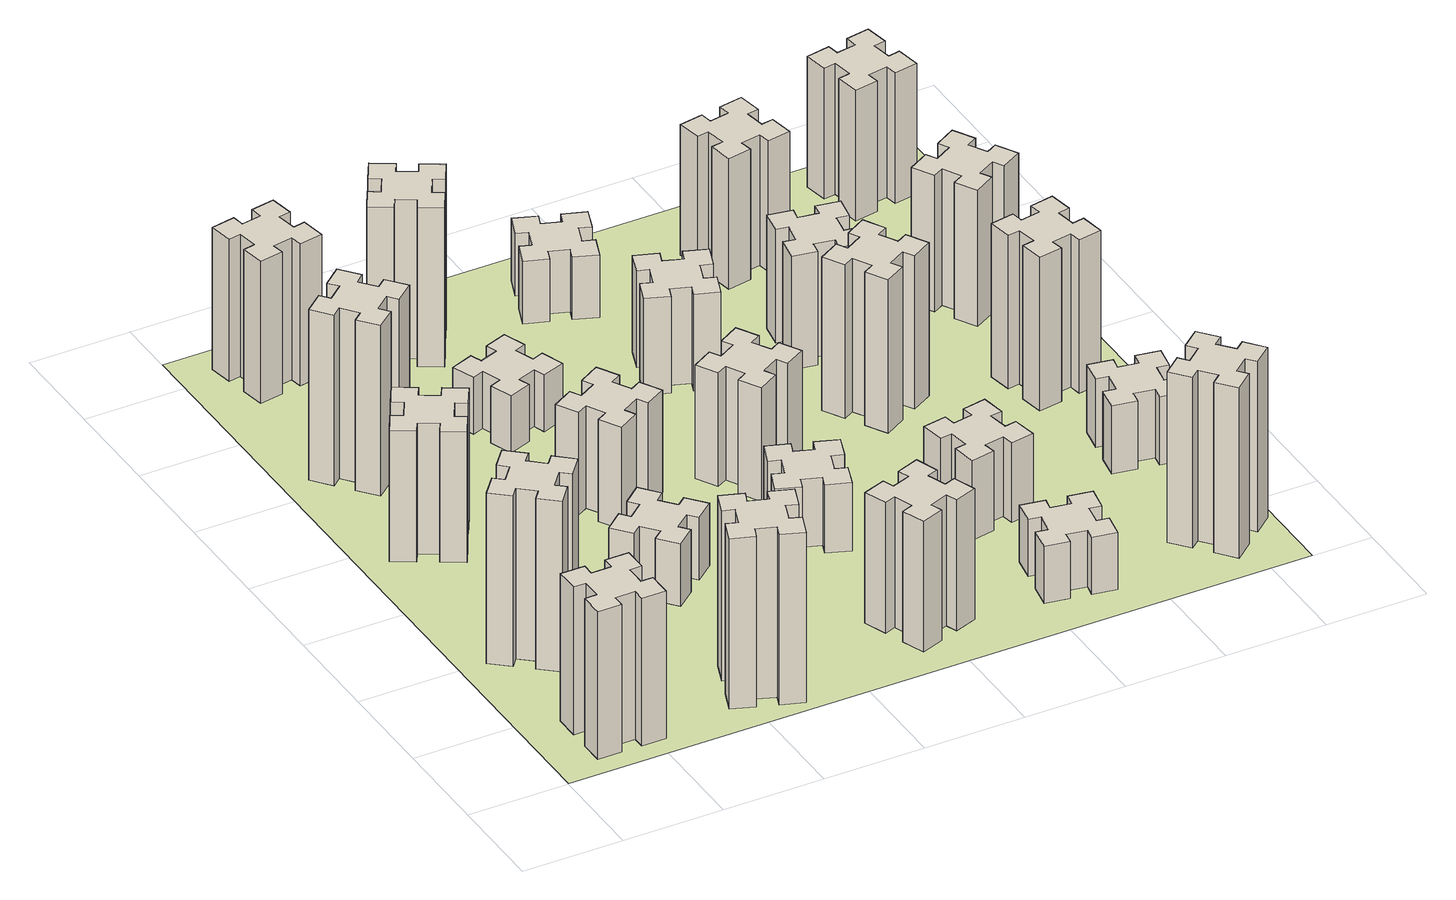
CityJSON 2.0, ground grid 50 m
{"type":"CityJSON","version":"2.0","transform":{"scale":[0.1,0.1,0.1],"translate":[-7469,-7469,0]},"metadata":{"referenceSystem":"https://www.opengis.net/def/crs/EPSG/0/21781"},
"CityObjects":{
"building1":{"type":"Building","attributes":{"class":"1000","function":"1000","usage":"1000","yearOfConstruction":2016,"roofType":"1000","measuredHeight":78,"storeysAboveGround":30,"storeysBelowGround":0},"geometry":[{"type":"Solid","lod":"1","boundaries":[[[[0,1,2,3,4,5,6,7,8,9,10,11,12,13,14,15,16,17,18,19]],[[17,16,20,21]],[[16,15,22,20]],[[15,14,23,22]],[[14,13,24,23]],[[13,12,25,24]],[[12,11,26,25]],[[11,10,27,26]],[[10,9,28,27]],[[9,8,29,28]],[[8,7,30,29]],[[7,6,31,30]],[[6,5,32,31]],[[5,4,33,32]],[[4,3,34,33]],[[3,2,35,34]],[[2,1,36,35]],[[1,0,37,36]],[[0,19,38,37]],[[19,18,39,38]],[[18,17,21,39]],[[24,25,26,27,28,29,30,31,32,33,34,35,36,37,38,39,21,20,22,23]]]]}]},
"building2":{"type":"Building","attributes":{"class":"1000","function":"1000","usage":"1000","yearOfConstruction":2016,"roofType":"1000","measuredHeight":90,"storeysAboveGround":30,"storeysBelowGround":0},"geometry":[{"type":"Solid","lod":"1","boundaries":[[[[40,41,42,43,44,45,46,47,48,49,50,51,52,53,54,55,56,57,58,59]],[[57,56,60,61]],[[56,55,62,60]],[[55,54,63,62]],[[54,53,64,63]],[[53,52,65,64]],[[52,51,66,65]],[[51,50,67,66]],[[50,49,68,67]],[[49,48,69,68]],[[48,47,70,69]],[[47,46,71,70]],[[46,45,72,71]],[[45,44,73,72]],[[44,43,74,73]],[[43,42,75,74]],[[42,41,76,75]],[[41,40,77,76]],[[40,59,78,77]],[[59,58,79,78]],[[58,57,61,79]],[[64,65,66,67,68,69,70,71,72,73,74,75,76,77,78,79,61,60,62,63]]]]}]},
"building3":{"type":"Building","attributes":{"class":"1000","function":"1000","usage":"1000","yearOfConstruction":2016,"roofType":"1000","measuredHeight":69,"storeysAboveGround":30,"storeysBelowGround":0},"geometry":[{"type":"Solid","lod":"1","boundaries":[[[[80,81,82,83,84,85,86,87,88,89,90,91,92,93,94,95,96,97,98,99]],[[97,96,100,101]],[[96,95,102,100]],[[95,94,103,102]],[[94,93,104,103]],[[93,92,105,104]],[[92,91,106,105]],[[91,90,107,106]],[[90,89,108,107]],[[89,88,109,108]],[[88,87,110,109]],[[87,86,111,110]],[[86,85,112,111]],[[85,84,113,112]],[[84,83,114,113]],[[83,82,115,114]],[[82,81,116,115]],[[81,80,117,116]],[[80,99,118,117]],[[99,98,119,118]],[[98,97,101,119]],[[104,105,106,107,108,109,110,111,112,113,114,115,116,117,118,119,101,100,102,103]]]]}]},
"building4":{"type":"Building","attributes":{"class":"1000","function":"1000","usage":"1000","yearOfConstruction":2016,"roofType":"1000","measuredHeight":90,"storeysAboveGround":30,"storeysBelowGround":0},"geometry":[{"type":"Solid","lod":"1","boundaries":[[[[120,121,122,123,124,125,126,127,128,129,130,131,132,133,134,135,136,137,138,139]],[[137,136,140,141]],[[136,135,142,140]],[[135,134,143,142]],[[134,133,144,143]],[[133,132,145,144]],[[132,131,146,145]],[[131,130,147,146]],[[130,129,148,147]],[[129,128,149,148]],[[128,127,150,149]],[[127,126,151,150]],[[126,125,152,151]],[[125,124,153,152]],[[124,123,154,153]],[[123,122,155,154]],[[122,121,156,155]],[[121,120,157,156]],[[120,139,158,157]],[[139,138,159,158]],[[138,137,141,159]],[[144,145,146,147,148,149,150,151,152,153,154,155,156,157,158,159,141,140,142,143]]]]}]},
"building5":{"type":"Building","attributes":{"class":"1000","function":"1000","usage":"1000","yearOfConstruction":2016,"roofType":"1000","measuredHeight":90,"storeysAboveGround":30,"storeysBelowGround":0},"geometry":[{"type":"Solid","lod":"1","boundaries":[[[[160,161,162,163,164,165,166,167,168,169,170,171,172,173,174,175,176,177,178,179]],[[177,176,180,181]],[[176,175,182,180]],[[175,174,183,182]],[[174,173,184,183]],[[173,172,185,184]],[[172,171,186,185]],[[171,170,187,186]],[[170,169,188,187]],[[169,168,189,188]],[[168,167,190,189]],[[167,166,191,190]],[[166,165,192,191]],[[165,164,193,192]],[[164,163,194,193]],[[163,162,195,194]],[[162,161,196,195]],[[161,160,197,196]],[[160,179,198,197]],[[179,178,199,198]],[[178,177,181,199]],[[184,185,186,187,188,189,190,191,192,193,194,195,196,197,198,199,181,180,182,183]]]]}]},
"building6":{"type":"Building","attributes":{"class":"1000","function":"1000","usage":"1000","yearOfConstruction":2016,"roofType":"1000","measuredHeight":75,"storeysAboveGround":30,"storeysBelowGround":0},"geometry":[{"type":"Solid","lod":"1","boundaries":[[[[200,201,202,203,204,205,206,207,208,209,210,211,212,213,214,215,216,217,218,219]],[[217,216,220,221]],[[216,215,222,220]],[[215,214,223,222]],[[214,213,224,223]],[[213,212,225,224]],[[212,211,226,225]],[[211,210,227,226]],[[210,209,228,227]],[[209,208,229,228]],[[208,207,230,229]],[[207,206,231,230]],[[206,205,232,231]],[[205,204,233,232]],[[204,203,234,233]],[[203,202,235,234]],[[202,201,236,235]],[[201,200,237,236]],[[200,219,238,237]],[[219,218,239,238]],[[218,217,221,239]],[[224,225,226,227,228,229,230,231,232,233,234,235,236,237,238,239,221,220,222,223]]]]}]},
"building7":{"type":"Building","attributes":{"class":"1000","function":"1000","usage":"1000","yearOfConstruction":2016,"roofType":"1000","measuredHeight":33,"storeysAboveGround":30,"storeysBelowGround":0},"geometry":[{"type":"Solid","lod":"1","boundaries":[[[[240,241,242,243,244,245,246,247,248,249,250,251,252,253,254,255,256,257,258,259]],[[257,256,260,261]],[[256,255,262,260]],[[255,254,263,262]],[[254,253,264,263]],[[253,252,265,264]],[[252,251,266,265]],[[251,250,267,266]],[[250,249,268,267]],[[249,248,269,268]],[[248,247,270,269]],[[247,246,271,270]],[[246,245,272,271]],[[245,244,273,272]],[[244,243,274,273]],[[243,242,275,274]],[[242,241,276,275]],[[241,240,277,276]],[[240,259,278,277]],[[259,258,279,278]],[[258,257,261,279]],[[264,265,266,267,268,269,270,271,272,273,274,275,276,277,278,279,261,260,262,263]]]]}]},
"building8":{"type":"Building","attributes":{"class":"1000","function":"1000","usage":"1000","yearOfConstruction":2016,"roofType":"1000","measuredHeight":54,"storeysAboveGround":30,"storeysBelowGround":0},"geometry":[{"type":"Solid","lod":"1","boundaries":[[[[280,281,282,283,284,285,286,287,288,289,290,291,292,293,294,295,296,297,298,299]],[[297,296,300,301]],[[296,295,302,300]],[[295,294,303,302]],[[294,293,304,303]],[[293,292,305,304]],[[292,291,306,305]],[[291,290,307,306]],[[290,289,308,307]],[[289,288,309,308]],[[288,287,310,309]],[[287,286,311,310]],[[286,285,312,311]],[[285,284,313,312]],[[284,283,314,313]],[[283,282,315,314]],[[282,281,316,315]],[[281,280,317,316]],[[280,299,318,317]],[[299,298,319,318]],[[298,297,301,319]],[[304,305,306,307,308,309,310,311,312,313,314,315,316,317,318,319,301,300,302,303]]]]}]},
"building9":{"type":"Building","attributes":{"class":"1000","function":"1000","usage":"1000","yearOfConstruction":2016,"roofType":"1000","measuredHeight":30,"storeysAboveGround":30,"storeysBelowGround":0},"geometry":[{"type":"Solid","lod":"1","boundaries":[[[[320,321,322,323,324,325,326,327,328,329,330,331,332,333,334,335,336,337,338,339]],[[337,336,340,341]],[[336,335,342,340]],[[335,334,343,342]],[[334,333,344,343]],[[333,332,345,344]],[[332,331,346,345]],[[331,330,347,346]],[[330,329,348,347]],[[329,328,349,348]],[[328,327,350,349]],[[327,326,351,350]],[[326,325,352,351]],[[325,324,353,352]],[[324,323,354,353]],[[323,322,355,354]],[[322,321,356,355]],[[321,320,357,356]],[[320,339,358,357]],[[339,338,359,358]],[[338,337,341,359]],[[344,345,346,347,348,349,350,351,352,353,354,355,356,357,358,359,341,340,342,343]]]]}]},
"building10":{"type":"Building","attributes":{"class":"1000","function":"1000","usage":"1000","yearOfConstruction":2016,"roofType":"1000","measuredHeight":84,"storeysAboveGround":30,"storeysBelowGround":0},"geometry":[{"type":"Solid","lod":"1","boundaries":[[[[360,361,362,363,364,365,366,367,368,369,370,371,372,373,374,375,376,377,378,379]],[[377,376,380,381]],[[376,375,382,380]],[[375,374,383,382]],[[374,373,384,383]],[[373,372,385,384]],[[372,371,386,385]],[[371,370,387,386]],[[370,369,388,387]],[[369,368,389,388]],[[368,367,390,389]],[[367,366,391,390]],[[366,365,392,391]],[[365,364,393,392]],[[364,363,394,393]],[[363,362,395,394]],[[362,361,396,395]],[[361,360,397,396]],[[360,379,398,397]],[[379,378,399,398]],[[378,377,381,399]],[[384,385,386,387,388,389,390,391,392,393,394,395,396,397,398,399,381,380,382,383]]]]}]},
"building11":{"type":"Building","attributes":{"class":"1000","function":"1000","usage":"1000","yearOfConstruction":2016,"roofType":"1000","measuredHeight":69,"storeysAboveGround":30,"storeysBelowGround":0},"geometry":[{"type":"Solid","lod":"1","boundaries":[[[[400,401,402,403,404,405,406,407,408,409,410,411,412,413,414,415,416,417,418,419]],[[417,416,420,421]],[[416,415,422,420]],[[415,414,423,422]],[[414,413,424,423]],[[413,412,425,424]],[[412,411,426,425]],[[411,410,427,426]],[[410,409,428,427]],[[409,408,429,428]],[[408,407,430,429]],[[407,406,431,430]],[[406,405,432,431]],[[405,404,433,432]],[[404,403,434,433]],[[403,402,435,434]],[[402,401,436,435]],[[401,400,437,436]],[[400,419,438,437]],[[419,418,439,438]],[[418,417,421,439]],[[424,425,426,427,428,429,430,431,432,433,434,435,436,437,438,439,421,420,422,423]]]]}]},
"building12":{"type":"Building","attributes":{"class":"1000","function":"1000","usage":"1000","yearOfConstruction":2016,"roofType":"1000","measuredHeight":36,"storeysAboveGround":30,"storeysBelowGround":0},"geometry":[{"type":"Solid","lod":"1","boundaries":[[[[440,441,442,443,444,445,446,447,448,449,450,451,452,453,454,455,456,457,458,459]],[[457,456,460,461]],[[456,455,462,460]],[[455,454,463,462]],[[454,453,464,463]],[[453,452,465,464]],[[452,451,466,465]],[[451,450,467,466]],[[450,449,468,467]],[[449,448,469,468]],[[448,447,470,469]],[[447,446,471,470]],[[446,445,472,471]],[[445,444,473,472]],[[444,443,474,473]],[[443,442,475,474]],[[442,441,476,475]],[[441,440,477,476]],[[440,459,478,477]],[[459,458,479,478]],[[458,457,461,479]],[[464,465,466,467,468,469,470,471,472,473,474,475,476,477,478,479,461,460,462,463]]]]}]},
"building13":{"type":"Building","attributes":{"class":"1000","function":"1000","usage":"1000","yearOfConstruction":2016,"roofType":"1000","measuredHeight":60,"storeysAboveGround":30,"storeysBelowGround":0},"geometry":[{"type":"Solid","lod":"1","boundaries":[[[[480,481,482,483,484,485,486,487,488,489,490,491,492,493,494,495,496,497,498,499]],[[497,496,500,501]],[[496,495,502,500]],[[495,494,503,502]],[[494,493,504,503]],[[493,492,505,504]],[[492,491,506,505]],[[491,490,507,506]],[[490,489,508,507]],[[489,488,509,508]],[[488,487,510,509]],[[487,486,511,510]],[[486,485,512,511]],[[485,484,513,512]],[[484,483,514,513]],[[483,482,515,514]],[[482,481,516,515]],[[481,480,517,516]],[[480,499,518,517]],[[499,498,519,518]],[[498,497,501,519]],[[504,505,506,507,508,509,510,511,512,513,514,515,516,517,518,519,501,500,502,503]]]]}]},
"building14":{"type":"Building","attributes":{"class":"1000","function":"1000","usage":"1000","yearOfConstruction":2016,"roofType":"1000","measuredHeight":51,"storeysAboveGround":30,"storeysBelowGround":0},"geometry":[{"type":"Solid","lod":"1","boundaries":[[[[520,521,522,523,524,525,526,527,528,529,530,531,532,533,534,535,536,537,538,539]],[[537,536,540,541]],[[536,535,542,540]],[[535,534,543,542]],[[534,533,544,543]],[[533,532,545,544]],[[532,531,546,545]],[[531,530,547,546]],[[530,529,548,547]],[[529,528,549,548]],[[528,527,550,549]],[[527,526,551,550]],[[526,525,552,551]],[[525,524,553,552]],[[524,523,554,553]],[[523,522,555,554]],[[522,521,556,555]],[[521,520,557,556]],[[520,539,558,557]],[[539,538,559,558]],[[538,537,541,559]],[[544,545,546,547,548,549,550,551,552,553,554,555,556,557,558,559,541,540,542,543]]]]}]},
"building15":{"type":"Building","attributes":{"class":"1000","function":"1000","usage":"1000","yearOfConstruction":2016,"roofType":"1000","measuredHeight":33,"storeysAboveGround":30,"storeysBelowGround":0},"geometry":[{"type":"Solid","lod":"1","boundaries":[[[[560,561,562,563,564,565,566,567,568,569,570,571,572,573,574,575,576,577,578,579]],[[577,576,580,581]],[[576,575,582,580]],[[575,574,583,582]],[[574,573,584,583]],[[573,572,585,584]],[[572,571,586,585]],[[571,570,587,586]],[[570,569,588,587]],[[569,568,589,588]],[[568,567,590,589]],[[567,566,591,590]],[[566,565,592,591]],[[565,564,593,592]],[[564,563,594,593]],[[563,562,595,594]],[[562,561,596,595]],[[561,560,597,596]],[[560,579,598,597]],[[579,578,599,598]],[[578,577,581,599]],[[584,585,586,587,588,589,590,591,592,593,594,595,596,597,598,599,581,580,582,583]]]]}]},
"building16":{"type":"Building","attributes":{"class":"1000","function":"1000","usage":"1000","yearOfConstruction":2016,"roofType":"1000","measuredHeight":30,"storeysAboveGround":30,"storeysBelowGround":0},"geometry":[{"type":"Solid","lod":"1","boundaries":[[[[600,601,602,603,604,605,606,607,608,609,610,611,612,613,614,615,616,617,618,619]],[[617,616,620,621]],[[616,615,622,620]],[[615,614,623,622]],[[614,613,624,623]],[[613,612,625,624]],[[612,611,626,625]],[[611,610,627,626]],[[610,609,628,627]],[[609,608,629,628]],[[608,607,630,629]],[[607,606,631,630]],[[606,605,632,631]],[[605,604,633,632]],[[604,603,634,633]],[[603,602,635,634]],[[602,601,636,635]],[[601,600,637,636]],[[600,619,638,637]],[[619,618,639,638]],[[618,617,621,639]],[[624,625,626,627,628,629,630,631,632,633,634,635,636,637,638,639,621,620,622,623]]]]}]},
"building17":{"type":"Building","attributes":{"class":"1000","function":"1000","usage":"1000","yearOfConstruction":2016,"roofType":"1000","measuredHeight":42,"storeysAboveGround":30,"storeysBelowGround":0},"geometry":[{"type":"Solid","lod":"1","boundaries":[[[[640,641,642,643,644,645,646,647,648,649,650,651,652,653,654,655,656,657,658,659]],[[657,656,660,661]],[[656,655,662,660]],[[655,654,663,662]],[[654,653,664,663]],[[653,652,665,664]],[[652,651,666,665]],[[651,650,667,666]],[[650,649,668,667]],[[649,648,669,668]],[[648,647,670,669]],[[647,646,671,670]],[[646,645,672,671]],[[645,644,673,672]],[[644,643,674,673]],[[643,642,675,674]],[[642,641,676,675]],[[641,640,677,676]],[[640,659,678,677]],[[659,658,679,678]],[[658,657,661,679]],[[664,665,666,667,668,669,670,671,672,673,674,675,676,677,678,679,661,660,662,663]]]]}]},
"building18":{"type":"Building","attributes":{"class":"1000","function":"1000","usage":"1000","yearOfConstruction":2016,"roofType":"1000","measuredHeight":81,"storeysAboveGround":30,"storeysBelowGround":0},"geometry":[{"type":"Solid","lod":"1","boundaries":[[[[680,681,682,683,684,685,686,687,688,689,690,691,692,693,694,695,696,697,698,699]],[[697,696,700,701]],[[696,695,702,700]],[[695,694,703,702]],[[694,693,704,703]],[[693,692,705,704]],[[692,691,706,705]],[[691,690,707,706]],[[690,689,708,707]],[[689,688,709,708]],[[688,687,710,709]],[[687,686,711,710]],[[686,685,712,711]],[[685,684,713,712]],[[684,683,714,713]],[[683,682,715,714]],[[682,681,716,715]],[[681,680,717,716]],[[680,699,718,717]],[[699,698,719,718]],[[698,697,701,719]],[[704,705,706,707,708,709,710,711,712,713,714,715,716,717,718,719,701,700,702,703]]]]}]},
"building19":{"type":"Building","attributes":{"class":"1000","function":"1000","usage":"1000","yearOfConstruction":2016,"roofType":"1000","measuredHeight":60,"storeysAboveGround":30,"storeysBelowGround":0},"geometry":[{"type":"Solid","lod":"1","boundaries":[[[[720,721,722,723,724,725,726,727,728,729,730,731,732,733,734,735,736,737,738,739]],[[737,736,740,741]],[[736,735,742,740]],[[735,734,743,742]],[[734,733,744,743]],[[733,732,745,744]],[[732,731,746,745]],[[731,730,747,746]],[[730,729,748,747]],[[729,728,749,748]],[[728,727,750,749]],[[727,726,751,750]],[[726,725,752,751]],[[725,724,753,752]],[[724,723,754,753]],[[723,722,755,754]],[[722,721,756,755]],[[721,720,757,756]],[[720,739,758,757]],[[739,738,759,758]],[[738,737,741,759]],[[744,745,746,747,748,749,750,751,752,753,754,755,756,757,758,759,741,740,742,743]]]]}]},
"building20":{"type":"Building","attributes":{"class":"1000","function":"1000","usage":"1000","yearOfConstruction":2016,"roofType":"1000","measuredHeight":90,"storeysAboveGround":30,"storeysBelowGround":0},"geometry":[{"type":"Solid","lod":"1","boundaries":[[[[760,761,762,763,764,765,766,767,768,769,770,771,772,773,774,775,776,777,778,779]],[[777,776,780,781]],[[776,775,782,780]],[[775,774,783,782]],[[774,773,784,783]],[[773,772,785,784]],[[772,771,786,785]],[[771,770,787,786]],[[770,769,788,787]],[[769,768,789,788]],[[768,767,790,789]],[[767,766,791,790]],[[766,765,792,791]],[[765,764,793,792]],[[764,763,794,793]],[[763,762,795,794]],[[762,761,796,795]],[[761,760,797,796]],[[760,779,798,797]],[[779,778,799,798]],[[778,777,781,799]],[[784,785,786,787,788,789,790,791,792,793,794,795,796,797,798,799,781,780,782,783]]]]}]},
"building21":{"type":"Building","attributes":{"class":"1000","function":"1000","usage":"1000","yearOfConstruction":2016,"roofType":"1000","measuredHeight":69,"storeysAboveGround":30,"storeysBelowGround":0},"geometry":[{"type":"Solid","lod":"1","boundaries":[[[[800,801,802,803,804,805,806,807,808,809,810,811,812,813,814,815,816,817,818,819]],[[817,816,820,821]],[[816,815,822,820]],[[815,814,823,822]],[[814,813,824,823]],[[813,812,825,824]],[[812,811,826,825]],[[811,810,827,826]],[[810,809,828,827]],[[809,808,829,828]],[[808,807,830,829]],[[807,806,831,830]],[[806,805,832,831]],[[805,804,833,832]],[[804,803,834,833]],[[803,802,835,834]],[[802,801,836,835]],[[801,800,837,836]],[[800,819,838,837]],[[819,818,839,838]],[[818,817,821,839]],[[824,825,826,827,828,829,830,831,832,833,834,835,836,837,838,839,821,820,822,823]]]]}]},
"building22":{"type":"Building","attributes":{"class":"1000","function":"1000","usage":"1000","yearOfConstruction":2016,"roofType":"1000","measuredHeight":36,"storeysAboveGround":30,"storeysBelowGround":0},"geometry":[{"type":"Solid","lod":"1","boundaries":[[[[840,841,842,843,844,845,846,847,848,849,850,851,852,853,854,855,856,857,858,859]],[[857,856,860,861]],[[856,855,862,860]],[[855,854,863,862]],[[854,853,864,863]],[[853,852,865,864]],[[852,851,866,865]],[[851,850,867,866]],[[850,849,868,867]],[[849,848,869,868]],[[848,847,870,869]],[[847,846,871,870]],[[846,845,872,871]],[[845,844,873,872]],[[844,843,874,873]],[[843,842,875,874]],[[842,841,876,875]],[[841,840,877,876]],[[840,859,878,877]],[[859,858,879,878]],[[858,857,861,879]],[[864,865,866,867,868,869,870,871,872,873,874,875,876,877,878,879,861,860,862,863]]]]}]},
"building23":{"type":"Building","attributes":{"class":"1000","function":"1000","usage":"1000","yearOfConstruction":2016,"roofType":"1000","measuredHeight":81,"storeysAboveGround":30,"storeysBelowGround":0},"geometry":[{"type":"Solid","lod":"1","boundaries":[[[[880,881,882,883,884,885,886,887,888,889,890,891,892,893,894,895,896,897,898,899]],[[897,896,900,901]],[[896,895,902,900]],[[895,894,903,902]],[[894,893,904,903]],[[893,892,905,904]],[[892,891,906,905]],[[891,890,907,906]],[[890,889,908,907]],[[889,888,909,908]],[[888,887,910,909]],[[887,886,911,910]],[[886,885,912,911]],[[885,884,913,912]],[[884,883,914,913]],[[883,882,915,914]],[[882,881,916,915]],[[881,880,917,916]],[[880,899,918,917]],[[899,898,919,918]],[[898,897,901,919]],[[904,905,906,907,908,909,910,911,912,913,914,915,916,917,918,919,901,900,902,903]]]]}]},
"building24":{"type":"Building","attributes":{"class":"1000","function":"1000","usage":"1000","yearOfConstruction":2016,"roofType":"1000","measuredHeight":72,"storeysAboveGround":30,"storeysBelowGround":0},"geometry":[{"type":"Solid","lod":"1","boundaries":[[[[920,921,922,923,924,925,926,927,928,929,930,931,932,933,934,935,936,937,938,939]],[[937,936,940,941]],[[936,935,942,940]],[[935,934,943,942]],[[934,933,944,943]],[[933,932,945,944]],[[932,931,946,945]],[[931,930,947,946]],[[930,929,948,947]],[[929,928,949,948]],[[928,927,950,949]],[[927,926,951,950]],[[926,925,952,951]],[[925,924,953,952]],[[924,923,954,953]],[[923,922,955,954]],[[922,921,956,955]],[[921,920,957,956]],[[920,939,958,957]],[[939,938,959,958]],[[938,937,941,959]],[[944,945,946,947,948,949,950,951,952,953,954,955,956,957,958,959,941,940,942,943]]]]}]},
"building25":{"type":"Building","attributes":{"class":"1000","function":"1000","usage":"1000","yearOfConstruction":2016,"roofType":"1000","measuredHeight":69,"storeysAboveGround":30,"storeysBelowGround":0},"geometry":[{"type":"Solid","lod":"1","boundaries":[[[[960,961,962,963,964,965,966,967,968,969,970,971,972,973,974,975,976,977,978,979]],[[977,976,980,981]],[[976,975,982,980]],[[975,974,983,982]],[[974,973,984,983]],[[973,972,985,984]],[[972,971,986,985]],[[971,970,987,986]],[[970,969,988,987]],[[969,968,989,988]],[[968,967,990,989]],[[967,966,991,990]],[[966,965,992,991]],[[965,964,993,992]],[[964,963,994,993]],[[963,962,995,994]],[[962,961,996,995]],[[961,960,997,996]],[[960,979,998,997]],[[979,978,999,998]],[[978,977,981,999]],[[984,985,986,987,988,989,990,991,992,993,994,995,996,997,998,999,981,980,982,983]]]]}]},
"landuse1":{"type":"LandUse","attributes":{"name":"plot1","function":"1010"},"geometry":[{"type":"MultiSurface","lod":"1","boundaries":[[[1000,1001,1002,1003]]]}]}
},
"vertices":[
[265,325,0],[265,225,0],[205,225,0],[205,105,0],[325,105,0],[325,165,0],[425,165,0],[425,105,0],[545,105,0],[545,225,0],[485,225,0],[485,325,0],[545,325,0],[545,445,0],[425,445,0],[425,385,0],[325,385,0],[325,445,0],[205,445,0],[205,325,0],[325,385,780],[325,445,780],[425,385,780],[425,445,780],[545,445,780],[545,325,780],[485,325,780],[485,225,780],[545,225,780],[545,105,780],[425,105,780],[425,165,780],[325,165,780],[325,105,780],[205,105,780],[205,225,780],[265,225,780],[265,325,780],[205,325,780],[205,445,780],
[484,1067,0],[408,1132,0],[446,1178,0],[354,1255,0],[277,1163,0],[323,1124,0],[259,1048,0],[213,1086,0],[136,994,0],[228,917,0],[266,963,0],[343,899,0],[304,853,0],[396,776,0],[473,868,0],[427,906,0],[492,983,0],[538,944,0],[615,1036,0],[523,1113,0],[492,983,900],[538,944,900],[427,906,900],[473,868,900],[396,776,900],[304,853,900],[343,899,900],[266,963,900],[228,917,900],[136,994,900],[213,1086,900],[259,1048,900],[323,1124,900],[277,1163,900],[354,1255,900],[446,1178,900],[408,1132,900],[484,1067,900],[523,1113,900],[615,1036,900],
[474,2026,0],[387,2076,0],[417,2128,0],[313,2188,0],[253,2084,0],[305,2054,0],[255,1967,0],[203,1997,0],[143,1893,0],[247,1833,0],[277,1885,0],[364,1835,0],[334,1783,0],[438,1723,0],[498,1827,0],[446,1857,0],[496,1944,0],[548,1914,0],[608,2018,0],[504,2078,0],[496,1944,690],[548,1914,690],[446,1857,690],[498,1827,690],[438,1723,690],[334,1783,690],[364,1835,690],[277,1885,690],[247,1833,690],[143,1893,690],[203,1997,690],[255,1967,690],[305,2054,690],[253,2084,690],[313,2188,690],[417,2128,690],[387,2076,690],[474,2026,690],[504,2078,690],[608,2018,690],
[492,2628,0],[427,2704,0],[473,2743,0],[396,2835,0],[304,2758,0],[343,2712,0],[266,2647,0],[228,2693,0],[136,2616,0],[213,2524,0],[259,2563,0],[323,2486,0],[277,2448,0],[354,2356,0],[446,2433,0],[408,2479,0],[484,2543,0],[523,2497,0],[615,2574,0],[538,2666,0],[484,2543,900],[523,2497,900],[408,2479,900],[446,2433,900],[354,2356,900],[277,2448,900],[323,2486,900],[259,2563,900],[213,2524,900],[136,2616,900],[228,2693,900],[266,2647,900],[343,2712,900],[304,2758,900],[396,2835,900],[473,2743,900],[427,2704,900],[492,2628,900],[538,2666,900],[615,2574,900],
[1029,360,0],[995,266,0],[939,287,0],[897,174,0],[1010,133,0],[1031,189,0],[1125,155,0],[1104,99,0],[1217,57,0],[1258,170,0],[1202,191,0],[1236,285,0],[1292,264,0],[1333,377,0],[1220,418,0],[1200,362,0],[1106,396,0],[1127,452,0],[1014,493,0],[973,380,0],[1106,396,900],[1127,452,900],[1200,362,900],[1220,418,900],[1333,377,900],[1292,264,900],[1236,285,900],[1202,191,900],[1258,170,900],[1217,57,900],[1104,99,900],[1125,155,900],[1031,189,900],[1010,133,900],[897,174,900],[939,287,900],[995,266,900],[1029,360,900],[973,380,900],[1014,493,900],
[492,3405,0],[475,3504,0],[534,3514,0],[513,3632,0],[395,3611,0],[405,3552,0],[307,3535,0],[297,3594,0],[178,3573,0],[199,3455,0],[258,3465,0],[276,3367,0],[217,3357,0],[237,3238,0],[356,3259,0],[345,3318,0],[444,3336,0],[454,3277,0],[572,3297,0],[551,3416,0],[444,3336,750],[454,3277,750],[345,3318,750],[356,3259,750],[237,3238,750],[217,3357,750],[276,3367,750],[258,3465,750],[199,3455,750],[178,3573,750],[297,3594,750],[307,3535,750],[405,3552,750],[395,3611,750],[513,3632,750],[534,3514,750],[475,3504,750],[492,3405,750],[551,3416,750],[572,3297,750],
[1083,1332,0],[1006,1267,0],[968,1313,0],[876,1236,0],[953,1144,0],[999,1183,0],[1063,1106,0],[1017,1068,0],[1094,976,0],[1186,1053,0],[1148,1099,0],[1224,1163,0],[1263,1117,0],[1355,1194,0],[1278,1286,0],[1232,1248,0],[1167,1324,0],[1213,1363,0],[1136,1455,0],[1044,1378,0],[1167,1324,330],[1213,1363,330],[1232,1248,330],[1278,1286,330],[1355,1194,330],[1263,1117,330],[1224,1163,330],[1148,1099,330],[1186,1053,330],[1094,976,330],[1017,1068,330],[1063,1106,330],[999,1183,330],[953,1144,330],[876,1236,330],[968,1313,330],[1006,1267,330],[1083,1332,330],[1044,1378,330],[1136,1455,330],
[1336,1867,0],[1286,1954,0],[1338,1984,0],[1278,2088,0],[1174,2028,0],[1204,1976,0],[1117,1926,0],[1087,1978,0],[983,1918,0],[1043,1814,0],[1095,1844,0],[1145,1757,0],[1093,1727,0],[1153,1623,0],[1257,1683,0],[1227,1735,0],[1314,1785,0],[1344,1733,0],[1448,1793,0],[1388,1897,0],[1314,1785,540],[1344,1733,540],[1227,1735,540],[1257,1683,540],[1153,1623,540],[1093,1727,540],[1145,1757,540],[1095,1844,540],[1043,1814,540],[983,1918,540],[1087,1978,540],[1117,1926,540],[1204,1976,540],[1174,2028,540],[1278,2088,540],[1338,1984,540],[1286,1954,540],[1336,1867,540],[1388,1897,540],[1448,1793,540],
[1106,2475,0],[1200,2509,0],[1220,2453,0],[1333,2494,0],[1292,2607,0],[1236,2586,0],[1202,2680,0],[1258,2700,0],[1217,2813,0],[1104,2772,0],[1125,2716,0],[1031,2682,0],[1010,2738,0],[897,2697,0],[939,2584,0],[995,2605,0],[1029,2511,0],[973,2490,0],[1014,2377,0],[1127,2419,0],[1029,2511,300],[973,2490,300],[995,2605,300],[939,2584,300],[897,2697,300],[1010,2738,300],[1031,2682,300],[1125,2716,300],[1104,2772,300],[1217,2813,300],[1258,2700,300],[1202,2680,300],[1236,2586,300],[1292,2607,300],[1333,2494,300],[1220,2453,300],[1200,2509,300],[1106,2475,300],[1127,2419,300],[1014,2377,300],
[917,3265,0],[1004,3215,0],[974,3163,0],[1078,3103,0],[1138,3207,0],[1086,3237,0],[1136,3324,0],[1188,3294,0],[1248,3398,0],[1144,3458,0],[1114,3406,0],[1027,3456,0],[1057,3508,0],[953,3568,0],[893,3464,0],[945,3434,0],[895,3347,0],[843,3377,0],[783,3273,0],[887,3213,0],[895,3347,840],[843,3377,840],[945,3434,840],[893,3464,840],[953,3568,840],[1057,3508,840],[1027,3456,840],[1114,3406,840],[1144,3458,840],[1248,3398,840],[1188,3294,840],[1136,3324,840],[1086,3237,840],[1138,3207,840],[1078,3103,840],[974,3163,840],[1004,3215,840],[917,3265,840],[887,3213,840],[783,3273,840],
[1965,496,0],[1871,462,0],[1850,518,0],[1737,477,0],[1779,364,0],[1835,385,0],[1869,291,0],[1813,270,0],[1854,157,0],[1967,199,0],[1946,255,0],[2040,289,0],[2060,233,0],[2173,274,0],[2132,387,0],[2076,366,0],[2042,460,0],[2098,480,0],[2057,593,0],[1944,552,0],[2042,460,690],[2098,480,690],[2076,366,690],[2132,387,690],[2173,274,690],[2060,233,690],[2040,289,690],[1946,255,690],[1967,199,690],[1854,157,690],[1813,270,690],[1869,291,690],[1835,385,690],[1779,364,690],[1737,477,690],[1850,518,690],[1871,462,690],[1965,496,690],[1944,552,690],[2057,593,690],
[1771,1129,0],[1865,1095,0],[1844,1039,0],[1957,997,0],[1998,1110,0],[1942,1131,0],[1976,1225,0],[2032,1204,0],[2073,1317,0],[1960,1358,0],[1940,1302,0],[1846,1336,0],[1867,1392,0],[1754,1433,0],[1713,1320,0],[1769,1300,0],[1735,1206,0],[1679,1227,0],[1637,1114,0],[1750,1073,0],[1735,1206,360],[1679,1227,360],[1769,1300,360],[1713,1320,360],[1754,1433,360],[1867,1392,360],[1846,1336,360],[1940,1302,360],[1960,1358,360],[2073,1317,360],[2032,1204,360],[1976,1225,360],[1942,1131,360],[1998,1110,360],[1957,997,360],[1844,1039,360],[1865,1095,360],[1771,1129,360],[1750,1073,360],[1637,1114,360],
[1976,1767,0],[1926,1854,0],[1978,1884,0],[1918,1988,0],[1814,1928,0],[1844,1876,0],[1757,1826,0],[1727,1878,0],[1623,1818,0],[1683,1714,0],[1735,1744,0],[1785,1657,0],[1733,1627,0],[1793,1523,0],[1897,1583,0],[1867,1635,0],[1954,1685,0],[1984,1633,0],[2088,1693,0],[2028,1797,0],[1954,1685,600],[1984,1633,600],[1867,1635,600],[1897,1583,600],[1793,1523,600],[1733,1627,600],[1785,1657,600],[1735,1744,600],[1683,1714,600],[1623,1818,600],[1727,1878,600],[1757,1826,600],[1844,1876,600],[1814,1928,600],[1918,1988,600],[1978,1884,600],[1926,1854,600],[1976,1767,600],[2028,1797,600],[2088,1693,600],
[2040,2682,0],[1946,2716,0],[1967,2772,0],[1854,2813,0],[1813,2700,0],[1869,2680,0],[1835,2586,0],[1779,2607,0],[1737,2494,0],[1850,2453,0],[1871,2509,0],[1965,2475,0],[1944,2419,0],[2057,2377,0],[2098,2490,0],[2042,2511,0],[2076,2605,0],[2132,2584,0],[2173,2697,0],[2060,2738,0],[2076,2605,510],[2132,2584,510],[2042,2511,510],[2098,2490,510],[2057,2377,510],[1944,2419,510],[1965,2475,510],[1871,2509,510],[1850,2453,510],[1737,2494,510],[1779,2607,510],[1835,2586,510],[1869,2680,510],[1813,2700,510],[1854,2813,510],[1967,2772,510],[1946,2716,510],[2040,2682,510],[2060,2738,510],[2173,2697,510],
[1671,3249,0],[1765,3215,0],[1744,3159,0],[1857,3117,0],[1898,3230,0],[1842,3251,0],[1876,3345,0],[1932,3324,0],[1973,3437,0],[1860,3478,0],[1840,3422,0],[1746,3456,0],[1767,3512,0],[1654,3553,0],[1613,3440,0],[1669,3420,0],[1635,3326,0],[1579,3347,0],[1537,3234,0],[1650,3193,0],[1635,3326,330],[1579,3347,330],[1669,3420,330],[1613,3440,330],[1654,3553,330],[1767,3512,330],[1746,3456,330],[1840,3422,330],[1860,3478,330],[1973,3437,330],[1932,3324,330],[1876,3345,330],[1842,3251,330],[1898,3230,330],[1857,3117,330],[1744,3159,330],[1765,3215,330],[1671,3249,330],[1650,3193,330],[1537,3234,330],
[2596,444,0],[2578,345,0],[2519,356,0],[2498,237,0],[2617,217,0],[2627,276,0],[2725,258,0],[2715,199,0],[2833,178,0],[2854,297,0],[2795,307,0],[2812,405,0],[2871,395,0],[2892,513,0],[2774,534,0],[2764,475,0],[2665,492,0],[2676,551,0],[2557,572,0],[2537,454,0],[2665,492,300],[2676,551,300],[2764,475,300],[2774,534,300],[2892,513,300],[2871,395,300],[2812,405,300],[2795,307,300],[2854,297,300],[2833,178,300],[2715,199,300],[2725,258,300],[2627,276,300],[2617,217,300],[2498,237,300],[2519,356,300],[2578,345,300],[2596,444,300],[2537,454,300],[2557,572,300],
[2625,1132,0],[2527,1115,0],[2517,1174,0],[2398,1153,0],[2419,1035,0],[2478,1045,0],[2496,947,0],[2437,937,0],[2457,818,0],[2576,839,0],[2565,898,0],[2664,916,0],[2674,857,0],[2792,877,0],[2771,996,0],[2712,985,0],[2695,1084,0],[2754,1094,0],[2733,1212,0],[2615,1191,0],[2695,1084,420],[2754,1094,420],[2712,985,420],[2771,996,420],[2792,877,420],[2674,857,420],[2664,916,420],[2565,898,420],[2576,839,420],[2457,818,420],[2437,937,420],[2496,947,420],[2478,1045,420],[2419,1035,420],[2398,1153,420],[2517,1174,420],[2527,1115,420],[2625,1132,420],[2615,1191,420],[2733,1212,420],
[2716,1967,0],[2666,2054,0],[2718,2084,0],[2658,2188,0],[2554,2128,0],[2584,2076,0],[2497,2026,0],[2467,2078,0],[2363,2018,0],[2423,1914,0],[2475,1944,0],[2525,1857,0],[2473,1827,0],[2533,1723,0],[2637,1783,0],[2607,1835,0],[2694,1885,0],[2724,1833,0],[2828,1893,0],[2768,1997,0],[2694,1885,810],[2724,1833,810],[2607,1835,810],[2637,1783,810],[2533,1723,810],[2473,1827,810],[2525,1857,810],[2475,1944,810],[2423,1914,810],[2363,2018,810],[2467,2078,810],[2497,2026,810],[2584,2076,810],[2554,2128,810],[2658,2188,810],[2718,2084,810],[2666,2054,810],[2716,1967,810],[2768,1997,810],[2828,1893,810],
[2527,2396,0],[2625,2378,0],[2615,2319,0],[2733,2298,0],[2754,2417,0],[2695,2427,0],[2712,2525,0],[2771,2515,0],[2792,2633,0],[2674,2654,0],[2664,2595,0],[2565,2612,0],[2576,2671,0],[2457,2692,0],[2437,2574,0],[2496,2564,0],[2478,2465,0],[2419,2476,0],[2398,2357,0],[2517,2337,0],[2478,2465,600],[2419,2476,600],[2496,2564,600],[2437,2574,600],[2457,2692,600],[2576,2671,600],[2565,2612,600],[2664,2595,600],[2674,2654,600],[2792,2633,600],[2771,2515,600],[2712,2525,600],[2695,2427,600],[2754,2417,600],[2733,2298,600],[2615,2319,600],[2625,2378,600],[2527,2396,600],[2517,2337,600],[2398,2357,600],
[3468,259,0],[3544,323,0],[3583,277,0],[3675,354,0],[3598,446,0],[3552,408,0],[3487,484,0],[3533,523,0],[3456,615,0],[3364,538,0],[3403,492,0],[3326,427,0],[3288,473,0],[3196,396,0],[3273,304,0],[3319,343,0],[3383,266,0],[3337,228,0],[3414,136,0],[3506,213,0],[3383,266,900],[3337,228,900],[3319,343,900],[3273,304,900],[3196,396,900],[3288,473,900],[3326,427,900],[3403,492,900],[3364,538,900],[3456,615,900],[3533,523,900],[3487,484,900],[3552,408,900],[3598,446,900],[3675,354,900],[3583,277,900],[3544,323,900],[3468,259,900],[3506,213,900],[3414,136,900],
[2565,3118,0],[2664,3136,0],[2674,3077,0],[2792,3097,0],[2771,3216,0],[2712,3205,0],[2695,3304,0],[2754,3314,0],[2733,3432,0],[2615,3411,0],[2625,3352,0],[2527,3335,0],[2517,3394,0],[2398,3373,0],[2419,3255,0],[2478,3265,0],[2496,3167,0],[2437,3157,0],[2457,3038,0],[2576,3059,0],[2496,3167,690],[2437,3157,690],[2478,3265,690],[2419,3255,690],[2398,3373,690],[2517,3394,690],[2527,3335,690],[2625,3352,690],[2615,3411,690],[2733,3432,690],[2754,3314,690],[2695,3304,690],[2712,3205,690],[2771,3216,690],[2792,3097,690],[2674,3077,690],[2664,3136,690],[2565,3118,690],[2576,3059,690],[2457,3038,690],
[3367,1016,0],[3465,998,0],[3455,939,0],[3573,918,0],[3594,1037,0],[3535,1047,0],[3552,1145,0],[3611,1135,0],[3632,1253,0],[3514,1274,0],[3504,1215,0],[3405,1232,0],[3416,1291,0],[3297,1312,0],[3277,1194,0],[3336,1184,0],[3318,1085,0],[3259,1096,0],[3238,977,0],[3357,957,0],[3318,1085,360],[3259,1096,360],[3336,1184,360],[3277,1194,360],[3297,1312,360],[3416,1291,360],[3405,1232,360],[3504,1215,360],[3514,1274,360],[3632,1253,360],[3611,1135,360],[3552,1145,360],[3535,1047,360],[3594,1037,360],[3573,918,360],[3455,939,360],[3465,998,360],[3367,1016,360],[3357,957,360],[3238,977,360],
[3365,1872,0],[3267,1855,0],[3257,1914,0],[3138,1893,0],[3159,1775,0],[3218,1785,0],[3236,1687,0],[3177,1677,0],[3197,1558,0],[3316,1579,0],[3305,1638,0],[3404,1656,0],[3414,1597,0],[3532,1617,0],[3511,1736,0],[3452,1725,0],[3435,1824,0],[3494,1834,0],[3473,1952,0],[3355,1931,0],[3435,1824,810],[3494,1834,810],[3452,1725,810],[3511,1736,810],[3532,1617,810],[3414,1597,810],[3404,1656,810],[3305,1638,810],[3316,1579,810],[3197,1558,810],[3177,1677,810],[3236,1687,810],[3218,1785,810],[3159,1775,810],[3138,1893,810],[3257,1914,810],[3267,1855,810],[3365,1872,810],[3355,1931,810],[3473,1952,810],
[3456,2507,0],[3406,2594,0],[3458,2624,0],[3398,2728,0],[3294,2668,0],[3324,2616,0],[3237,2566,0],[3207,2618,0],[3103,2558,0],[3163,2454,0],[3215,2484,0],[3265,2397,0],[3213,2367,0],[3273,2263,0],[3377,2323,0],[3347,2375,0],[3434,2425,0],[3464,2373,0],[3568,2433,0],[3508,2537,0],[3434,2425,720],[3464,2373,720],[3347,2375,720],[3377,2323,720],[3273,2263,720],[3213,2367,720],[3265,2397,720],[3215,2484,720],[3163,2454,720],[3103,2558,720],[3207,2618,720],[3237,2566,720],[3324,2616,720],[3294,2668,720],[3398,2728,720],[3458,2624,720],[3406,2594,720],[3456,2507,720],[3508,2537,720],[3568,2433,720],
[3218,3465,0],[3236,3367,0],[3177,3357,0],[3197,3238,0],[3316,3259,0],[3305,3318,0],[3404,3336,0],[3414,3277,0],[3532,3297,0],[3511,3416,0],[3452,3405,0],[3435,3504,0],[3494,3514,0],[3473,3632,0],[3355,3611,0],[3365,3552,0],[3267,3535,0],[3257,3594,0],[3138,3573,0],[3159,3455,0],[3267,3535,690],[3257,3594,690],[3365,3552,690],[3355,3611,690],[3473,3632,690],[3494,3514,690],[3435,3504,690],[3452,3405,690],[3511,3416,690],[3532,3297,690],[3414,3277,690],[3404,3336,690],[3305,3318,690],[3316,3259,690],[3197,3238,690],[3177,3357,690],[3236,3367,690],[3218,3465,690],[3159,3455,690],[3138,3573,690],
[5,3705,0],[3705,3705,0],[3705,5,0],[5,5,0]
]}
